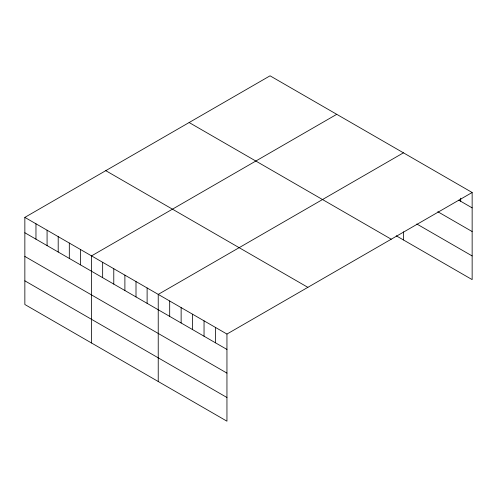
<?xml version="1.0" encoding="UTF-8"?>
<svg xmlns="http://www.w3.org/2000/svg" width="497" height="497" viewBox="0 0 497 497"><rect width="100%" height="100%" fill="white"/><g stroke="black" fill="none" stroke-linecap="round" stroke-linejoin="round"><path stroke-width="0.75" d="M24.85 217.382L226.949 334.059L226.949 421.183L24.85 304.506L24.85 217.382L270.051 75.817L472.15 192.494L472.15 279.618L396.246 235.795M336.742 114.316L91.541 255.887L91.541 343.011M403.44 152.821L158.232 294.392L158.232 381.516M226.949 334.059L472.15 192.494M458.787 200.161L472.15 207.876M437.795 211.716L472.15 231.552M416.797 223.985L472.15 255.943M189.133 122.529L391.232 239.212M105.768 170.664L307.867 287.347M24.85 232.758L226.949 349.441M24.85 256.433L226.949 373.117M24.85 280.83L226.949 397.507M460.7 198.185L460.7 201.26M403.44 231.807L403.44 239.945M215.493 327.448L215.493 342.831M204.043 320.838L204.043 336.214M192.594 314.222L192.594 329.604M181.138 307.612L181.138 322.994M169.688 301.002L169.688 316.378M147.118 287.974L147.118 303.35M136.004 281.557L136.004 296.933M124.89 275.139L124.89 290.515M113.776 268.722L113.776 284.098M102.655 262.304L102.655 277.68M80.427 249.469L80.427 264.845M69.313 243.052L69.313 258.428M58.199 236.634L58.199 252.01M47.078 230.217L47.078 245.593M35.964 223.799L35.964 239.175"/></g></svg>
